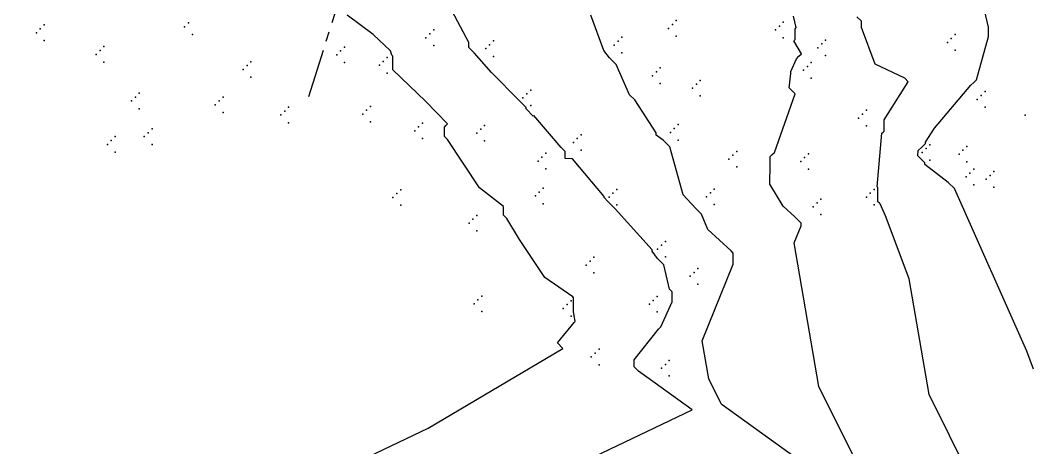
# Model space of a CAD drawing. Header units: metres. Extents: x 419582 to 423558, y 4805372 to 4807539.
# Drawn here: x 423267.55 to 423293.55, y 4807433.67 to 4807444.69 of the extents above; entities that cross this region are included whole.
import ezdxf

# ---------------------------------------------------------------- set-up
doc = ezdxf.new("R2010")
doc.units = ezdxf.units.M
doc.linetypes.add('PHANTOM', pattern=[2.5, 1.25, -0.25, 0.25, -0.25, 0.25, -0.25])
for name, color, linetype in [('C-TINN', 4, 'Continuous'), ('C-TOPO-MAJR', 9, 'Continuous'), ('C-TOPO-MINR', 8, 'Continuous')]:
    doc.layers.add(name, color=color, linetype=linetype)

# ---------------------------------------------------------------- blocks, each defined once
blk = doc.blocks.new('Susp A +0 +0')
at = {"linetype": 'PHANTOM', "flags": 128}
blk.add_lwpolyline([(0, -11.382), (0, 11.382)], dxfattribs=at)

msp = doc.modelspace()

# ---------------------------------------------------------------- linework, layer by layer
at = {"layer": 'C-TINN', "color": 4, "linetype": 'Continuous', "lineweight": -3}
for p in [(423268.17, 4807444.57, 1760.7), (423271.89, 4807444.62, 1760.22), (423284.36, 4807444.58, 1757.5), (423284.46, 4807444.68, 1757.5), (423287.22, 4807444.64, 1757.11), (423267.97, 4807444.37, 1760.7), (423268.07, 4807444.47, 1760.7), (423271.79, 4807444.52, 1760.22), (423271.99, 4807444.32, 1760.22), (423278.11, 4807444.34, 1759.42), (423278.21, 4807444.44, 1759.42), (423284.26, 4807444.48, 1757.5), (423287.02, 4807444.44, 1757.11), (423287.12, 4807444.54, 1757.11), (423291.65, 4807444.32, 1755.52), (423268.17, 4807444.17, 1760.7), (423278.01, 4807444.24, 1759.42), (423279.65, 4807444.06, 1758.8), (423279.75, 4807444.16, 1758.8), (423282.86, 4807444.05, 1757.87), (423282.96, 4807444.15, 1757.87), (423283.06, 4807444.25, 1757.87), (423284.46, 4807444.28, 1757.5), (423287.22, 4807444.24, 1757.11), (423288.21, 4807444.08, 1756.75), (423288.31, 4807444.18, 1756.75), (423291.45, 4807444.12, 1755.52), (423291.55, 4807444.22, 1755.52), (423269.51, 4807443.81, 1760.67), (423269.61, 4807443.91, 1760.67), (423269.71, 4807444.01, 1760.67), (423275.71, 4807443.8, 1760.21), (423275.81, 4807443.9, 1760.21), (423275.91, 4807444, 1760.21), (423278.21, 4807444.04, 1759.42), (423279.55, 4807443.96, 1758.8), (423283.06, 4807443.85, 1757.87), (423288.11, 4807443.98, 1756.75), (423291.65, 4807443.92, 1755.52), (423269.71, 4807443.61, 1760.67), (423273.5, 4807443.62, 1760.27), (423275.91, 4807443.6, 1760.21), (423276.81, 4807443.53, 1760.08), (423276.91, 4807443.63, 1760.08), (423277.01, 4807443.73, 1760.08), (423279.75, 4807443.76, 1758.8), (423287.94, 4807443.6, 1756.94), (423288.31, 4807443.78, 1756.75), (423273.3, 4807443.42, 1760.27), (423273.4, 4807443.52, 1760.27), (423277.01, 4807443.33, 1760.08), (423283.95, 4807443.36, 1757.63), (423284.05, 4807443.46, 1757.63), (423287.74, 4807443.4, 1756.94), (423287.84, 4807443.5, 1756.94), (423273.5, 4807443.22, 1760.27), (423283.85, 4807443.26, 1757.63), (423284.05, 4807443.06, 1757.63), (423284.98, 4807443.04, 1757.43), (423285.08, 4807443.14, 1757.43), (423287.94, 4807443.2, 1756.94), (423270.62, 4807442.81, 1760.63), (423280.61, 4807442.79, 1758.93), (423280.71, 4807442.89, 1758.93), (423284.88, 4807442.94, 1757.43), (423292.32, 4807442.75, 1754.79), (423292.42, 4807442.85, 1754.79), (423270.42, 4807442.61, 1760.63), (423270.52, 4807442.71, 1760.63), (423272.58, 4807442.51, 1760.26), (423272.68, 4807442.61, 1760.26), (423272.78, 4807442.71, 1760.26), (423280.51, 4807442.69, 1758.93), (423280.71, 4807442.49, 1758.93), (423285.08, 4807442.74, 1757.43), (423292.22, 4807442.65, 1754.79), (423270.62, 4807442.41, 1760.63), (423272.78, 4807442.31, 1760.26), (423274.27, 4807442.25, 1760.25), (423274.37, 4807442.35, 1760.25), (423274.47, 4807442.45, 1760.25), (423276.38, 4807442.27, 1760.26), (423276.48, 4807442.37, 1760.26), (423276.58, 4807442.47, 1760.26), (423289.26, 4807442.27, 1756.43), (423289.36, 4807442.37, 1756.43), (423292.42, 4807442.45, 1754.79), (423293.45, 4807442.24, 1754.38), (423274.47, 4807442.05, 1760.25), (423276.58, 4807442.07, 1760.26), (423277.92, 4807442.04, 1760.23), (423279.52, 4807441.98, 1759.66), (423284.51, 4807442, 1757.85), (423289.16, 4807442.17, 1756.43), (423289.36, 4807441.97, 1756.43), (423270.85, 4807441.79, 1760.53), (423270.95, 4807441.89, 1760.53), (423277.72, 4807441.84, 1760.23), (423277.82, 4807441.94, 1760.23), (423279.32, 4807441.78, 1759.66), (423279.42, 4807441.88, 1759.66), (423282.01, 4807441.74, 1758.78), (423284.31, 4807441.8, 1757.85), (423284.41, 4807441.9, 1757.85), (423269.8, 4807441.49, 1760.33), (423269.9, 4807441.59, 1760.33), (423270, 4807441.69, 1760.33), (423270.75, 4807441.69, 1760.53), (423270.95, 4807441.49, 1760.53), (423277.92, 4807441.64, 1760.23), (423279.52, 4807441.58, 1759.66), (423281.81, 4807441.54, 1758.78), (423281.91, 4807441.64, 1758.78), (423284.51, 4807441.6, 1757.85), (423291, 4807441.48, 1754.89), (423270, 4807441.29, 1760.33), (423281.1, 4807441.26, 1759.27), (423282.01, 4807441.34, 1758.78), (423285.92, 4807441.21, 1757.22), (423286.02, 4807441.31, 1757.22), (423287.87, 4807441.25, 1756.8), (423290.8, 4807441.28, 1754.89), (423290.9, 4807441.38, 1754.89), (423291.75, 4807441.24, 1754.77), (423291.85, 4807441.34, 1754.77), (423291.95, 4807441.44, 1754.77), (423280.9, 4807441.06, 1759.27), (423281, 4807441.16, 1759.27), (423285.82, 4807441.11, 1757.22), (423287.67, 4807441.05, 1756.8), (423287.77, 4807441.15, 1756.8), (423291, 4807441.08, 1754.89), (423291.95, 4807441.04, 1754.77), (423281.1, 4807440.86, 1759.27), (423286.02, 4807440.91, 1757.22), (423287.87, 4807440.85, 1756.8), (423292.03, 4807440.75, 1754.74), (423292.13, 4807440.85, 1754.74), (423292.55, 4807440.69, 1754.57), (423292.65, 4807440.79, 1754.57), (423291.93, 4807440.65, 1754.74), (423292.13, 4807440.45, 1754.74), (423292.45, 4807440.59, 1754.57), (423277.26, 4807440.22, 1760.33), (423277.36, 4807440.32, 1760.33), (423280.83, 4807440.16, 1759.76), (423280.93, 4807440.26, 1759.76), (423281.03, 4807440.36, 1759.76), (423282.83, 4807440.23, 1758.94), (423282.93, 4807440.33, 1758.94), (423285.34, 4807440.24, 1757.67), (423285.44, 4807440.34, 1757.67), (423289.46, 4807440.23, 1756.08), (423289.56, 4807440.33, 1756.08), (423292.65, 4807440.39, 1754.57), (423277.16, 4807440.12, 1760.33), (423277.36, 4807439.92, 1760.33), (423281.03, 4807439.96, 1759.76), (423282.73, 4807440.13, 1758.94), (423282.93, 4807439.93, 1758.94), (423285.24, 4807440.14, 1757.67), (423285.44, 4807439.94, 1757.67), (423288.09, 4807439.98, 1756.71), (423288.19, 4807440.08, 1756.71), (423289.36, 4807440.13, 1756.08), (423289.56, 4807439.93, 1756.08), (423279.32, 4807439.66, 1760.2), (423287.99, 4807439.88, 1756.71), (423288.19, 4807439.68, 1756.71), (423279.12, 4807439.46, 1760.2), (423279.22, 4807439.56, 1760.2), (423279.32, 4807439.26, 1760.2), (423284.08, 4807438.89, 1758.93), (423284.18, 4807438.99, 1758.93), (423283.98, 4807438.79, 1758.93), (423284.18, 4807438.59, 1758.93), (423282.14, 4807438.38, 1759.75), (423282.24, 4807438.48, 1759.75), (423282.34, 4807438.58, 1759.75), (423282.34, 4807438.18, 1759.75), (423284.82, 4807438.09, 1758.52), (423284.92, 4807438.19, 1758.52), (423285.02, 4807438.29, 1758.52), (423285.02, 4807437.89, 1758.52), (423279.45, 4807437.58, 1760.38), (423283.97, 4807437.57, 1759.28), (423279.25, 4807437.38, 1760.38), (423279.35, 4807437.48, 1760.38), (423281.65, 4807437.36, 1760.03), (423281.75, 4807437.46, 1760.03), (423283.77, 4807437.37, 1759.28), (423283.87, 4807437.47, 1759.28), (423279.45, 4807437.18, 1760.38), (423281.55, 4807437.26, 1760.03), (423281.75, 4807437.06, 1760.03), (423283.97, 4807437.17, 1759.28), (423282.27, 4807436.01, 1759.83), (423282.37, 4807436.11, 1759.83), (423282.47, 4807436.21, 1759.83), (423282.47, 4807435.81, 1759.83), (423284.18, 4807435.82, 1758.36), (423284.28, 4807435.92, 1758.36), (423284.08, 4807435.72, 1758.36), (423284.28, 4807435.52, 1758.36)]:
    msp.add_point(p, dxfattribs=at)
at = {"layer": 'C-TOPO-MAJR', "color": 9, "linetype": 'Continuous', "lineweight": -3, "flags": 128}
for points, elevation in [([(423293.668, 4807435.693), (423293.493, 4807436.157), (423291.631, 4807440.349), (423291.47, 4807440.51), (423290.867, 4807440.974), (423290.867, 4807441.011), (423290.685, 4807441.192), (423290.697, 4807441.329), (423290.79, 4807441.422), (423290.883, 4807441.515), (423290.883, 4807441.544), (423291.113, 4807441.906), (423292.056, 4807443.015), (423292.127, 4807443.087), (423292.198, 4807443.158), (423292.505, 4807444.271), (423292.505, 4807444.513), (423292.409, 4807444.952)], 1755), ([(423266.403, 4807428.61), (423278.063, 4807434.178), (423281.537, 4807436.233), (423281.398, 4807436.372), (423281.828, 4807436.902), (423281.843, 4807436.918), (423281.858, 4807436.933), (423281.831, 4807437.072), (423281.813, 4807437.18), (423281.813, 4807437.537), (423281.792, 4807437.559), (423281.073, 4807438.063), (423280.418, 4807439.039), (423280.097, 4807439.578), (423280.006, 4807439.669), (423280.006, 4807439.887), (423279.394, 4807440.371), (423278.566, 4807441.616), (423278.485, 4807441.696), (423278.485, 4807441.935), (423278.525, 4807441.975), (423278.566, 4807442.016), (423278.002, 4807442.608), (423277.155, 4807443.416), (423277.155, 4807443.768), (423277.131, 4807443.792), (423277.092, 4807443.904), (423276.65, 4807444.326), (423275.976, 4807444.822)], 1760)]:
    msp.add_lwpolyline(points, dxfattribs=dict(at, elevation=elevation))
at = {"layer": 'C-TOPO-MINR', "color": 8, "linetype": 'Continuous', "lineweight": -3, "flags": 128}
for points, elevation in [([(423272.892, 4807428.926), (423284.87, 4807434.647), (423283.492, 4807435.646), (423283.379, 4807435.759), (423283.379, 4807435.933), (423284.003, 4807436.729), (423284.034, 4807436.759), (423284.064, 4807436.79), (423284.357, 4807437.435), (423284.357, 4807437.688), (423284.283, 4807437.762), (423284.138, 4807438.386), (423283.978, 4807438.546), (423283.84, 4807438.738), (423283.84, 4807438.772), (423282.886, 4807439.83), (423282.701, 4807440.015), (423282.606, 4807440.118), (423282.606, 4807440.147), (423281.79, 4807441.12), (423281.601, 4807441.124), (423281.601, 4807441.304), (423281.491, 4807441.414), (423280.79, 4807442.237), (423280.77, 4807442.216), (423280.596, 4807442.403), (423280.596, 4807442.441), (423280.415, 4807442.622), (423279.697, 4807443.346), (423279.253, 4807443.85), (423279.118, 4807443.986), (423279.118, 4807444.115), (423278.689, 4807444.927)], 1759), ([(423287.762, 4807433.245), (423285.648, 4807434.779), (423285.621, 4807434.805), (423285.302, 4807435.447), (423285.133, 4807436.428), (423285.931, 4807438.404), (423285.931, 4807438.689), (423285.873, 4807438.747), (423285.277, 4807439.299), (423285.11, 4807439.691), (423284.962, 4807439.839), (423284.64, 4807440.189), (423284.293, 4807441.425), (423284.12, 4807441.598), (423283.939, 4807441.726), (423283.939, 4807441.79), (423283.394, 4807442.635), (423283.258, 4807442.771), (423282.91, 4807443.549), (423282.739, 4807443.72), (423282.596, 4807443.908), (423282.261, 4807444.824)], 1758), ([(423289.346, 4807432.82), (423288.139, 4807435.245), (423287.503, 4807438.949), (423287.682, 4807439.393), (423287.682, 4807439.457), (423287.514, 4807439.625), (423287.22, 4807439.898), (423286.87, 4807440.466), (423286.884, 4807440.983), (423286.884, 4807441.174), (423286.937, 4807441.226), (423286.989, 4807441.279), (423287.529, 4807442.795), (423287.371, 4807442.952), (423287.414, 4807443.319), (423287.414, 4807443.368), (423287.556, 4807443.696), (423287.621, 4807443.761), (423287.686, 4807443.826), (423287.492, 4807444.161), (423287.523, 4807444.191), (423287.523, 4807444.469), (423287.553, 4807444.499), (423287.484, 4807444.794)], 1757), ([(423293.071, 4807430.835), (423290.977, 4807435.043), (423290.465, 4807438.024), (423289.851, 4807439.651), (423289.713, 4807439.961), (423289.701, 4807439.973), (423289.657, 4807440.007), (423289.657, 4807440.38), (423289.643, 4807440.394), (423289.762, 4807441.777), (423289.79, 4807441.805), (423289.818, 4807441.833), (423289.818, 4807442.121), (423290.442, 4807443.102), (423290.348, 4807443.197), (423289.591, 4807443.56), (423289.231, 4807444.5), (423289.231, 4807444.664), (423289.113, 4807444.782)], 1756)]:
    msp.add_lwpolyline(points, dxfattribs=dict(at, elevation=elevation))

# ---------------------------------------------------------------- block references
at = {"rotation": 342.52192671}
msp.add_blockref('Susp A +0 +0', (423278.41, 4807453.58, 1759.16), dxfattribs=at)

doc.saveas('drawing.dxf')
